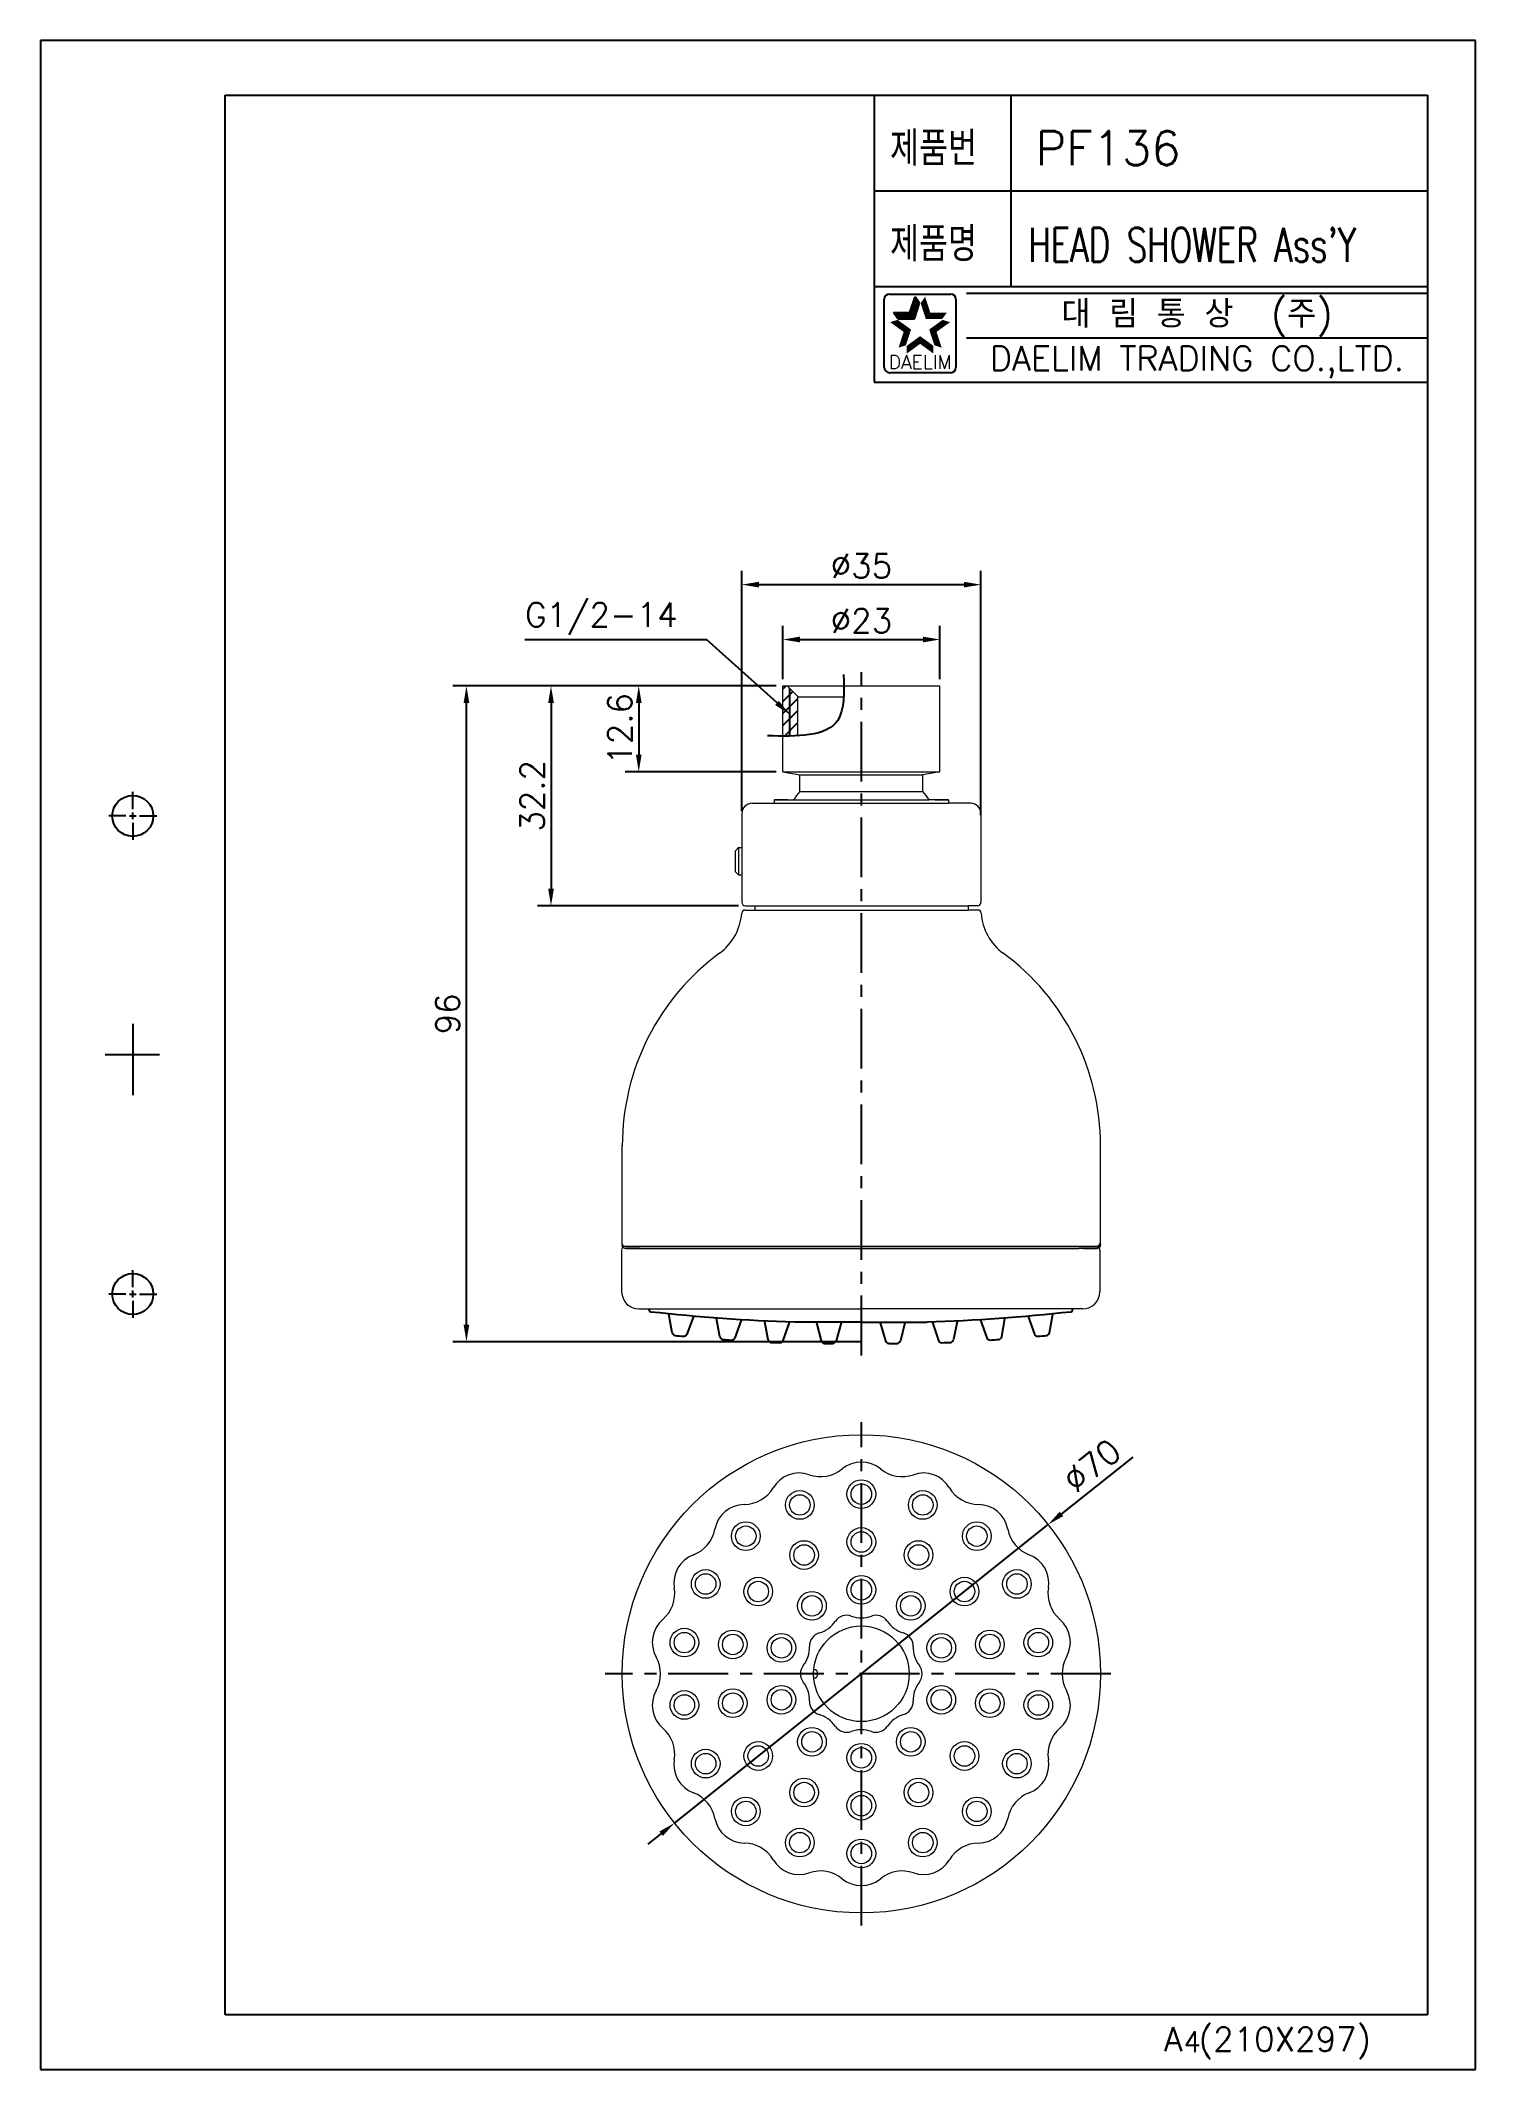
# Model space of a CAD drawing. Extents: x 62094 to 62304, y -28661 to -28364.
import ezdxf
from ezdxf.enums import TextEntityAlignment as Align

# ---------------------------------------------------------------- set-up
doc = ezdxf.new("R2010")
doc.units = 0
doc.header["$LTSCALE"] = 7
doc.header["$MEASUREMENT"] = 0
doc.linetypes.add('CENTER', pattern=[2, 1.25, -0.25, 0.25, -0.25])
doc.layers.get('0').update_dxf_attribs({"color": 2, "linetype": 'CONTINUOUS'})
for name, color, linetype in [('CL', 1, 'CENTER'), ('D', 2, 'CONTINUOUS'), ('DWG', 7, 'CONTINUOUS'), ('HT', 3, 'CONTINUOUS'), ('TXT', 4, 'CONTINUOUS')]:
    doc.layers.add(name, color=color, linetype=linetype)
doc.styles.add('GHS', font='ROMANS.shx', dxfattribs={"bigfont": 'GHS.shx'})
doc.styles.add('ROMANS', font='romans', dxfattribs={"bigfont": 'GHS.shx'})
doc.dimstyles.new('STANDARD$7', dxfattribs={"dimscale": 0, "dimtxt": 3.5, "dimasz": 3, "dimexe": 2, "dimexo": 1, "dimgap": 1, "dimtad": 1, "dimdec": 4, "dimdsep": 46, "dimtxsty": 'GHS', "dimcen": 1, "dimclrd": 256, "dimclre": 256, "dimclrt": 256, "dimadec": 4, "dimazin": 2, "dimtfac": 1, "dimtdec": 4, "dimtmove": 0, "dimatfit": 0, "dimfxl": 0, "dimtolj": 1, "dimtzin": 0, "dimlwd": -1, "dimlwe": -1, "dimarcsym": 0})

# ---------------------------------------------------------------- blocks, each defined once
blk = doc.blocks.new('BORDER')
for p, q in [((1, 1), (0, 1)), ((0, 1), (0, 0)), ((1, 0), (1, 1)), ((0, 0), (1, 0))]:
    blk.add_line(p, q)

msp = doc.modelspace()

# ---------------------------------------------------------------- hatches: boundary and pattern name
at = {"layer": 'HT'}
h = msp.add_hatch(dxfattribs=at)
h.set_pattern_fill('ANSI31', color=256, scale=10, style=0)
h.set_pattern_definition([(45, (60219.389, -28974.1534), (-0.8838835, 0.8838835), [])])
edge = h.paths.add_edge_path()
edge.add_spline(control_points=[(62205.25, -28466.25), (62204.56, -28466.29), (62203.84, -28466.3), (62203.1, -28466.3)], knot_values=[13.625913, 13.625913, 13.625913, 13.625913, 15.445924, 15.445924, 15.445924, 15.445924], degree=3, periodic=0)
edge.add_line((62203.1, -28466.3), (62203.1, -28458.97))
edge.add_line((62203.1, -28458.97), (62203.75, -28458.97))
edge.add_line((62203.75, -28458.97), (62205.25, -28460.47))
edge.add_line((62205.25, -28460.47), (62205.25, -28466.25))

# ---------------------------------------------------------------- linework, layer by layer
at = {"color": 7}
for p, q in [((62216.46, -28372.49), (62216.46, -28414.49)), ((62236.46, -28372.49), (62236.46, -28400.49)), ((62216.46, -28386.49), (62297.46, -28386.49)), ((62216.46, -28400.49), (62297.46, -28400.49)), ((62216.46, -28414.49), (62297.46, -28414.49))]:
    msp.add_line(p, q, dxfattribs=at)
at = {"color": 2, "linetype": 'Continuous'}
for p, q in [((62218.69, -28401.61), (62227.69, -28401.61)), ((62229.96, -28401.49), (62297.46, -28401.49)), ((62217.94, -28412.36), (62217.94, -28402.36)), ((62228.44, -28402.36), (62228.44, -28412.36)), ((62229.96, -28407.99), (62297.46, -28407.99)), ((62227.69, -28413.11), (62218.94, -28413.11))]:
    msp.add_line(p, q, dxfattribs=at)
at = {"color": 2}
for p, q in [((62221.7, -28404.31), (62222.45, -28402)), ((62223.12, -28402.92), (62222.45, -28402)), ((62219.28, -28404.31), (62221.7, -28404.31)), ((62219.94, -28405.23), (62219.28, -28404.31)), ((62222.37, -28405.23), (62223.12, -28402.92)), ((62219.94, -28405.23), (62222.37, -28405.23))]:
    msp.add_line(p, q, dxfattribs=at)
at = {"color": 7, "linetype": 'Continuous', "lineweight": 0}
for p, q in [((62203.1, -28458.97), (62226.1, -28458.97)), ((62203.1, -28471.53), (62203.1, -28458.97)), ((62203.75, -28458.97), (62205.25, -28460.47)), ((62205.25, -28460.47), (62205.25, -28466.25)), ((62205.25, -28460.57), (62212, -28460.57)), ((62226.1, -28471.53), (62226.1, -28458.97)), ((62203.1, -28471.53), (62226.1, -28471.53)), ((62203.1, -28471.53), (62205.6, -28471.97)), ((62205.6, -28474.43), (62205.6, -28471.97)), ((62205.6, -28471.97), (62223.6, -28471.97)), ((62226.1, -28471.53), (62223.6, -28471.97)), ((62223.6, -28474.43), (62223.6, -28471.97)), ((62198.6, -28476.14), (62201.85, -28476.14)), ((62203.3, -28475.64), (62201.85, -28475.64)), ((62201.85, -28475.64), (62201.85, -28476.14)), ((62201.85, -28475.64), (62204.67, -28475.64)), ((62201.85, -28475.64), (62201.85, -28476.14)), ((62201.85, -28475.64), (62201.85, -28476.14)), ((62203.8, -28475.64), (62201.85, -28475.64)), ((62201.85, -28476.14), (62227.35, -28476.14)), ((62204.67, -28475.64), (62224.54, -28475.64)), ((62205.6, -28474.43), (62223.6, -28474.43)), ((62227.35, -28475.64), (62224.54, -28475.64)), ((62225.4, -28475.64), (62227.35, -28475.64)), ((62225.9, -28475.64), (62227.35, -28475.64)), ((62227.35, -28475.64), (62227.35, -28476.14)), ((62230.6, -28476.14), (62227.35, -28476.14)), ((62197.1, -28477.64), (62197.1, -28482.64)), ((62232.1, -28477.64), (62232.1, -28490.64)), ((62196.1, -28483.14), (62196.6, -28482.64)), ((62196.1, -28483.14), (62196.1, -28486.14)), ((62196.6, -28482.64), (62196.6, -28486.64)), ((62196.6, -28482.64), (62197.1, -28482.64)), ((62197.1, -28482.64), (62197.1, -28486.64)), ((62196.1, -28486.14), (62196.6, -28486.64)), ((62196.6, -28486.64), (62197.1, -28486.64)), ((62197.1, -28486.64), (62197.1, -28490.64)), ((62197.6, -28491.14), (62199, -28491.14)), ((62199, -28491.14), (62230.2, -28491.14)), ((62199, -28491.14), (62199, -28491.77)), ((62230.2, -28491.14), (62230.2, -28491.77)), ((62231.6, -28491.14), (62230.2, -28491.14)), ((62197.58, -28491.77), (62199, -28491.77)), ((62199, -28491.77), (62230.2, -28491.77)), ((62231.63, -28491.77), (62230.2, -28491.77)), ((62179.6, -28540.8), (62179.6, -28526.17)), ((62249.6, -28540.8), (62249.6, -28526.17)), ((62214.51, -28541.04), (62179.51, -28541.04)), ((62179.51, -28541.54), (62179.51, -28547.64)), ((62180.01, -28541.04), (62214.51, -28541.04)), ((62180.01, -28541.04), (62182.71, -28541.04)), ((62180.1, -28541.3), (62182.8, -28541.3)), ((62182.14, -28541.3), (62180.1, -28541.3)), ((62182.8, -28541.3), (62246.4, -28541.3)), ((62214.51, -28541.04), (62249.51, -28541.04)), ((62249.01, -28541.04), (62214.51, -28541.04)), ((62249.01, -28541.04), (62246.31, -28541.04)), ((62249.1, -28541.3), (62246.4, -28541.3)), ((62247.07, -28541.3), (62249.1, -28541.3)), ((62249.51, -28541.54), (62249.51, -28547.64)), ((62182.01, -28550.14), (62214.51, -28550.14)), ((62247.01, -28550.14), (62214.51, -28550.14))]:
    msp.add_line(p, q, dxfattribs=at)
for p, q in [((62107.96, -28476.99), (62107.96, -28474.49)), ((62106.96, -28477.99), (62104.46, -28477.99)), ((62107.46, -28477.99), (62108.46, -28477.99)), ((62107.96, -28478.49), (62107.96, -28477.49)), ((62107.96, -28478.99), (62107.96, -28481.49)), ((62108.96, -28477.99), (62111.46, -28477.99)), ((62107.95, -28508.41), (62107.95, -28518.87)), ((62111.88, -28512.99), (62103.9, -28512.99)), ((62107.96, -28546.99), (62107.96, -28544.49)), ((62107.96, -28548.49), (62107.96, -28547.49)), ((62106.96, -28547.99), (62104.46, -28547.99)), ((62107.46, -28547.99), (62108.46, -28547.99)), ((62107.96, -28548.99), (62107.96, -28551.49)), ((62108.96, -28547.99), (62111.46, -28547.99))]:
    msp.add_line(p, q)
for points in [[(62179.53, -28540.51), (62179.56, -28540.71), (62179.67, -28540.89), (62179.83, -28541), (62180.03, -28541.04)], [(62249.49, -28540.51), (62249.46, -28540.71), (62249.35, -28540.89), (62249.18, -28541), (62248.99, -28541.04)], [(62249.58, -28540.76), (62249.55, -28540.96), (62249.44, -28541.13), (62249.28, -28541.25), (62249.08, -28541.29)]]:
    msp.add_lwpolyline(points, dxfattribs=at)
for centre in [(62107.96, -28477.99), (62107.96, -28547.99)]:
    msp.add_circle(centre, 3)
for radius in [35, 7]:
    msp.add_circle((62214.59, -28603.58), radius, dxfattribs=at)
at = {"linetype": 'Continuous', "lineweight": 0}
for centre, radius in [((62205.59, -28578.86), 2.1), ((62214.59, -28577.28), 2.1), ((62214.59, -28577.28), 1.5), ((62223.58, -28578.86), 2.1), ((62205.59, -28578.86), 1.5), ((62223.58, -28578.86), 1.5), ((62197.68, -28583.43), 2.1), ((62197.68, -28583.43), 1.5), ((62214.59, -28584.28), 2.1), ((62214.59, -28584.28), 1.5), ((62231.49, -28583.43), 2.1), ((62231.49, -28583.43), 1.5), ((62206.21, -28586.19), 2.1), ((62206.21, -28586.19), 1.5), ((62222.96, -28586.19), 2.1), ((62222.96, -28586.19), 1.5), ((62191.81, -28590.43), 2.1), ((62191.81, -28590.43), 1.5), ((62214.59, -28591.28), 2.1), ((62237.36, -28590.43), 2.1), ((62237.36, -28590.43), 1.5), ((62199.5, -28591.54), 2.1), ((62199.5, -28591.54), 1.5), ((62207.36, -28593.63), 2.1), ((62207.36, -28593.63), 1.5), ((62214.59, -28591.28), 1.5), ((62221.82, -28593.63), 2.1), ((62221.82, -28593.63), 1.5), ((62229.68, -28591.54), 2.1), ((62229.68, -28591.54), 1.5), ((62188.69, -28599.01), 2.1), ((62188.69, -28599.01), 1.5), ((62195.77, -28599.28), 2.1), ((62195.77, -28599.28), 1.5), ((62202.89, -28599.78), 2.1), ((62226.29, -28599.78), 2.1), ((62233.4, -28599.28), 2.1), ((62233.4, -28599.28), 1.5), ((62240.49, -28599.01), 2.1), ((62240.49, -28599.01), 1.5), ((62202.89, -28599.78), 1.5), ((62226.29, -28599.78), 1.5), ((62188.69, -28608.14), 2.1), ((62188.69, -28608.14), 1.5), ((62195.77, -28607.87), 2.1), ((62195.77, -28607.87), 1.5), ((62202.89, -28607.38), 2.1), ((62202.89, -28607.38), 1.5), ((62226.29, -28607.38), 2.1), ((62226.29, -28607.38), 1.5), ((62233.4, -28607.87), 2.1), ((62233.4, -28607.87), 1.5), ((62240.49, -28608.14), 2.1), ((62240.49, -28608.14), 1.5), ((62207.36, -28613.53), 2.1), ((62207.36, -28613.53), 1.5), ((62221.82, -28613.53), 2.1), ((62221.82, -28613.53), 1.5), ((62191.81, -28616.73), 2.1), ((62191.81, -28616.73), 1.5), ((62199.5, -28615.61), 2.1), ((62199.5, -28615.61), 1.5), ((62214.59, -28615.88), 2.1), ((62214.59, -28615.88), 1.5), ((62229.68, -28615.61), 2.1), ((62229.68, -28615.61), 1.5), ((62237.36, -28616.73), 2.1), ((62237.36, -28616.73), 1.5), ((62206.21, -28620.96), 2.1), ((62222.96, -28620.96), 2.1), ((62197.68, -28623.72), 2.1), ((62206.21, -28620.96), 1.5), ((62214.59, -28622.88), 2.1), ((62214.59, -28622.88), 1.5), ((62222.96, -28620.96), 1.5), ((62231.49, -28623.72), 2.1), ((62197.68, -28623.72), 1.5), ((62231.49, -28623.72), 1.5), ((62205.59, -28628.29), 2.1), ((62205.59, -28628.29), 1.5), ((62214.59, -28629.88), 2.1), ((62223.58, -28628.29), 2.1), ((62223.58, -28628.29), 1.5), ((62214.59, -28629.88), 1.5)]:
    msp.add_circle(centre, radius, dxfattribs=at)
at = {"color": 2, "linetype": 'Continuous'}
for centre, radius, start, end in [((62218.69, -28402.36), 0.75, 90, 180), ((62227.69, -28402.36), 0.75, 0, 90), ((62218.82, -28412.23), 0.884, 188.1301, 278.1301), ((62227.69, -28412.36), 0.75, 270, 0)]:
    msp.add_arc(centre, radius, start, end, dxfattribs=at)
at = {"color": 7, "linetype": 'Continuous', "lineweight": 0}
for centre, radius, start, end in [((62198.6, -28477.64), 1.5, 90, 180), ((62214.6, -28482.37), 12, 138.5904, 145.8826), ((62214.6, -28482.37), 12, 34.1174, 41.4096), ((62230.6, -28477.64), 1.5, 0, 90), ((62197.6, -28490.64), 0.5, 180, 270), ((62231.6, -28490.64), 0.5, 270, 0), ((62189.1, -28491.65), 8, 306.3718, 355.797), ((62197.58, -28492.27), 0.5, 90, 175.797), ((62231.63, -28492.27), 0.5, 4.203, 90), ((62240.1, -28491.65), 8, 184.203, 233.6282), ((62214.6, -28526.27), 35, 126.3718, 180), ((62214.6, -28526.27), 35, 0, 53.6282), ((62180.01, -28541.54), 0.5, 90, 180), ((62180.1, -28540.8), 0.5, 180, 270), ((62249.01, -28541.54), 0.5, 0, 90), ((62182.01, -28547.64), 2.5, 180, 270), ((62247.01, -28547.64), 2.5, 270, 0), ((62207.59, -28603.58), 0.65, 272.6611, 87.3389)]:
    msp.add_arc(centre, radius, start, end, dxfattribs=at)
at = {"linetype": 'Continuous', "lineweight": 0}
for centre, radius, start, end in [((62205.49, -28578.58), 4.4, 70.5682, 149.4318), ((62208.62, -28569.72), 5, 250.5682, 309.4318), ((62214.59, -28576.98), 4.4, 50.5682, 129.4318), ((62220.56, -28569.72), 5, 230.5682, 289.4318), ((62223.69, -28578.58), 4.4, 30.5682, 109.4318), ((62197.4, -28573.8), 5, 270.5682, 329.4318), ((62231.78, -28573.8), 5, 210.5682, 269.4318), ((62197.49, -28583.2), 4.4, 90.5682, 169.4318), ((62231.69, -28583.2), 4.4, 10.5682, 89.4318), ((62188.25, -28581.48), 5, 290.5682, 349.4318), ((62240.93, -28581.48), 5, 190.5682, 249.4318), ((62191.55, -28590.28), 4.4, 110.5682, 189.4318), ((62237.62, -28590.28), 4.4, 350.5682, 69.4318), ((62182.28, -28591.82), 5, 310.5682, 9.4318), ((62246.9, -28591.82), 5, 170.5682, 229.4318), ((62212.45, -28597.01), 2, 70.5277, 145.4723), ((62214.59, -28590.98), 4.4, 250.5277, 289.4723), ((62216.72, -28597.01), 2, 34.5277, 109.4723), ((62188.39, -28598.96), 4.4, 130.5682, 209.4318), ((62209, -28599.52), 2, 106.5277, 181.4723), ((62207.18, -28593.38), 4.4, 286.5277, 325.4723), ((62221.99, -28593.38), 4.4, 214.5277, 253.4723), ((62220.17, -28599.52), 2, 358.5277, 73.4723), ((62240.78, -28598.96), 4.4, 330.5682, 49.4318), ((62202.6, -28599.68), 4.4, 322.5277, 1.4723), ((62226.57, -28599.68), 4.4, 178.5277, 217.4723), ((62180.2, -28603.58), 5, 330.5682, 29.4318), ((62207.68, -28603.58), 2, 142.5277, 217.4723), ((62221.49, -28603.58), 2, 322.5277, 37.4723), ((62248.97, -28603.58), 5, 150.5682, 209.4318), ((62188.39, -28608.2), 4.4, 150.5682, 229.4318), ((62202.6, -28607.47), 4.4, 358.5277, 37.4723), ((62226.57, -28607.47), 4.4, 142.5277, 181.4723), ((62240.78, -28608.2), 4.4, 310.5682, 29.4318), ((62209, -28607.63), 2, 178.5277, 253.4723), ((62207.18, -28613.77), 4.4, 34.5277, 73.4723), ((62221.99, -28613.77), 4.4, 106.5277, 145.4723), ((62220.17, -28607.63), 2, 286.5277, 1.4723), ((62182.28, -28615.34), 5, 350.5682, 49.4318), ((62212.45, -28610.14), 2, 214.5277, 289.4723), ((62214.59, -28616.18), 4.4, 70.5277, 109.4723), ((62216.72, -28610.14), 2, 250.5277, 325.4723), ((62246.9, -28615.34), 5, 130.5682, 189.4318), ((62191.55, -28616.88), 4.4, 170.5682, 249.4318), ((62237.62, -28616.88), 4.4, 290.5682, 9.4318), ((62188.25, -28625.68), 5, 10.5682, 69.4318), ((62240.93, -28625.68), 5, 110.5682, 169.4318), ((62197.49, -28623.95), 4.4, 190.5682, 269.4318), ((62231.69, -28623.95), 4.4, 270.5682, 349.4318), ((62197.4, -28633.35), 5, 30.5682, 89.4318), ((62231.78, -28633.35), 5, 90.5682, 149.4318), ((62205.49, -28628.57), 4.4, 210.5682, 289.4318), ((62208.62, -28637.44), 5, 50.5682, 109.4318), ((62214.59, -28630.18), 4.4, 230.5682, 309.4318), ((62220.56, -28637.44), 5, 70.5682, 129.4318), ((62223.69, -28628.57), 4.4, 250.5682, 329.4318)]:
    msp.add_arc(centre, radius, start, end, dxfattribs=at)
at = {"color": 2}
for points in [[(62221.7, -28404.31), (62222.37, -28405.23), (62222.45, -28402), (62223.12, -28402.92)], [(62223.93, -28402), (62223.27, -28402.92), (62224.68, -28404.31), (62224.01, -28405.23)], [(62219.28, -28404.31), (62219.94, -28405.23), (62221.7, -28404.31), (62222.37, -28405.23)], [(62224.68, -28404.31), (62224.01, -28405.23), (62227.11, -28404.31), (62226.44, -28405.23)], [(62220.78, -28407.14), (62221.86, -28406.79), (62218.82, -28405.72), (62219.9, -28405.37)], [(62220.03, -28409.45), (62221.11, -28409.1), (62220.78, -28407.14), (62221.86, -28406.79)], [(62223.19, -28408.89), (62223.19, -28407.76), (62221.23, -28410.32), (62221.23, -28409.18)], [(62225.15, -28410.32), (62225.15, -28409.18), (62223.19, -28408.89), (62223.19, -28407.76)], [(62227.56, -28405.72), (62226.49, -28405.37), (62225.6, -28407.14), (62224.52, -28406.79)], [(62225.6, -28407.14), (62224.52, -28406.79), (62226.35, -28409.45), (62225.27, -28409.1)]]:
    msp.add_solid(points, dxfattribs=at)
at = {"layer": 'CL'}
for p, q in [((62214.59, -28556.97), (62214.59, -28456.97)), ((62214.59, -28640.42), (62214.59, -28566.73)), ((62251.09, -28603.58), (62177.11, -28603.58))]:
    msp.add_line(p, q, dxfattribs=at)
at = {"layer": 'D', "color": 2}
for p, q in [((62197.1, -28477.32), (62197.1, -28442.14)), ((62232.1, -28477.89), (62232.1, -28442.14)), ((62199.6, -28444.14), (62229.6, -28444.14)), ((62203.1, -28457.97), (62203.1, -28450.17)), ((62205.6, -28452.17), (62223.6, -28452.17)), ((62226.1, -28457.97), (62226.1, -28450.17)), ((62202.1, -28458.97), (62154.79, -28458.97)), ((62156.79, -28552.47), (62156.79, -28461.47)), ((62184.21, -28458.97), (62167.17, -28458.97)), ((62169.17, -28461.47), (62169.17, -28488.64)), ((62202.1, -28458.97), (62180.01, -28458.97)), ((62182.01, -28461.47), (62182.01, -28469.03)), ((62204.1, -28466.29), (62204.1, -28459.32)), ((62202.1, -28471.53), (62180.01, -28471.53)), ((62196.6, -28491.14), (62167.17, -28491.14)), ((62183.51, -28550.14), (62183.51, -28550.27)), ((62245.51, -28550.14), (62245.51, -28550.27)), ((62186.88, -28553.64), (62186.41, -28550.95)), ((62190.01, -28551.29), (62189.07, -28553.84)), ((62193.88, -28554.23), (62193.41, -28551.57)), ((62197.01, -28551.81), (62196.07, -28554.4)), ((62200.41, -28552.01), (62200.92, -28554.65)), ((62204.01, -28552.17), (62203.12, -28554.77)), ((62214.51, -28552.08), (62204.81, -28552.08)), ((62208.05, -28552.21), (62208.7, -28554.83)), ((62211.66, -28552.19), (62210.89, -28554.84)), ((62214.51, -28552.08), (62224.2, -28552.08)), ((62217.36, -28552.19), (62218.12, -28554.84)), ((62220.96, -28552.21), (62220.32, -28554.83)), ((62225.01, -28552.17), (62225.9, -28554.77)), ((62228.61, -28552.01), (62228.09, -28554.65)), ((62232.01, -28551.81), (62232.94, -28554.4)), ((62235.14, -28554.23), (62235.61, -28551.57)), ((62239.01, -28551.29), (62239.94, -28553.84)), ((62242.13, -28553.64), (62242.61, -28550.95)), ((62214.59, -28554.97), (62154.79, -28554.97)), ((62254.3, -28571.85), (62243.88, -28580.17)), ((62187.24, -28625.42), (62241.93, -28581.73)), ((62185.29, -28626.98), (62183.34, -28628.54))]:
    msp.add_line(p, q, dxfattribs=at)
at = {"layer": 'D'}
msp.add_line((62165.33, -28452.18), (62191.92, -28452.18), dxfattribs=at)
at = {"layer": 'D', "color": 2}
for centre, radius, start, end in [((62183.81, -28550.27), 0.3, 180, 263.7767), ((62214.51, -28268.74), 283.5, 263.7767, 268.0406), ((62214.51, -28268.74), 283.5, 271.9594, 276.2233), ((62245.21, -28550.27), 0.3, 276.2233, 0), ((62187.38, -28553.56), 0.5, 190.0357, 264.4872), ((62214.51, -28272.45), 282.91, 264.4872, 264.7373), ((62188.6, -28553.67), 0.5, 264.7373, 339.929), ((62194.37, -28554.14), 0.5, 190.0612, 265.9115), ((62214.51, -28272.45), 282.91, 265.9115, 266.1615), ((62195.6, -28554.23), 0.5, 266.1615, 340.0985), ((62201.42, -28554.56), 0.5, 191.0354, 267.3427), ((62214.51, -28272.45), 282.91, 267.3427, 267.5926), ((62202.65, -28554.61), 0.5, 267.5926, 341.1783), ((62209.18, -28554.71), 0.5, 193.7798, 270.0871), ((62208.75, -28272.3), 282.91, 270.0871, 270.337), ((62210.41, -28554.7), 0.5, 270.337, 343.9227), ((62218.6, -28554.7), 0.5, 196.0773, 269.663), ((62220.26, -28272.3), 282.91, 269.663, 269.9129), ((62219.83, -28554.71), 0.5, 269.9129, 346.2202), ((62226.37, -28554.61), 0.5, 198.8217, 272.4074), ((62214.51, -28272.45), 282.91, 272.4074, 272.6573), ((62227.6, -28554.56), 0.5, 272.6573, 348.9646), ((62233.41, -28554.23), 0.5, 199.9015, 273.8385), ((62214.51, -28272.45), 282.91, 273.8385, 274.0885), ((62234.64, -28554.14), 0.5, 274.0885, 349.9388), ((62240.41, -28553.67), 0.5, 200.071, 275.2627), ((62214.51, -28272.45), 282.91, 275.2627, 275.5128), ((62241.64, -28553.56), 0.5, 275.5128, 349.9643)]:
    msp.add_arc(centre, radius, start, end, dxfattribs=at)
at = {"layer": 'D'}
msp.add_spline([(62211.97, -28457.31), (62211.13, -28464.01), (62200.85, -28466.28)], degree=3, dxfattribs=at)
at = {"layer": 'D', "color": 2}
for points in [[(62199.6, -28443.72), (62199.6, -28444.55), (62197.1, -28444.14)], [(62229.6, -28443.72), (62229.6, -28444.55), (62232.1, -28444.14)], [(62205.6, -28451.75), (62205.6, -28452.59), (62203.1, -28452.17)], [(62223.6, -28451.75), (62223.6, -28452.59), (62226.1, -28452.17)], [(62156.38, -28461.47), (62157.21, -28461.47), (62156.79, -28458.97)], [(62168.75, -28461.47), (62169.59, -28461.47), (62169.17, -28458.97)], [(62181.6, -28461.47), (62182.43, -28461.47), (62182.01, -28458.97)], [(62181.6, -28469.03), (62182.43, -28469.03), (62182.01, -28471.53)], [(62168.75, -28488.64), (62169.59, -28488.64), (62169.17, -28491.14)], [(62156.38, -28552.47), (62157.21, -28552.47), (62156.79, -28554.97)], [(62243.62, -28579.84), (62244.14, -28580.49), (62241.93, -28581.73)], [(62185.03, -28626.66), (62185.55, -28627.31), (62187.24, -28625.42)]]:
    msp.add_solid(points, dxfattribs=at)
at = {"layer": 'TXT'}
for p, q in [((62121.46, -28653.49), (62121.46, -28372.49)), ((62121.46, -28372.49), (62297.46, -28372.49)), ((62297.46, -28372.49), (62297.46, -28653.49)), ((62297.46, -28653.49), (62121.46, -28653.49))]:
    msp.add_line(p, q, dxfattribs=at)

# ---------------------------------------------------------------- block references
at = {"xscale": 210, "yscale": 297, "zscale": 210}
msp.add_blockref('BORDER', (62094.46, -28661.49), dxfattribs=at)

# ---------------------------------------------------------------- texts
at = {"color": 7, "style": 'GHS'}
msp.add_text('PF136', height=5, dxfattribs=at).set_placement((62250.69, -28380.24), align=Align.MIDDLE)
at = {"style": 'GHS', "width": 0.7}
msp.add_text("HEAD SHOWER Ass'Y", height=5, dxfattribs=at).set_placement((62239.02, -28396.89))
at = {"color": 7, "linetype": 'Continuous'}
for s, height, style, p in [('대 림 통 상  (주)', 4, 'GHS', (62263.72, -28404.8)), ('DAELIM TRADING CO.,LTD.', 3.6, 'ROMANS', (62263.72, -28411.56))]:
    msp.add_text(s, height=height, dxfattribs=dict(at, style=style)).set_placement(p, align=Align.MIDDLE)
at = {"color": 2, "linetype": 'Continuous', "style": 'ROMANS'}
msp.add_text('DAELIM', height=2, dxfattribs=at).set_placement((62223.19, -28412.56), align=Align.CENTER)
at = {"ltscale": 10, "style": 'GHS'}
msp.add_text('G1/2-14', height=3.5, dxfattribs=at).set_placement((62165.36, -28450.3))
at = {"color": 7, "style": 'GHS'}
msp.add_text('A (210X297)', height=3.5, dxfattribs=at).set_placement((62258.89, -28658.83))
at = {"layer": 'D', "style": 'GHS', "width": 0.8}
for s, p in [('제품번', (62218.8, -28382.8)), ('제품명', (62218.8, -28396.8))]:
    msp.add_text(s, height=5, dxfattribs=at).set_placement(p)
at = {"layer": 'D', "color": 2, "char_height": 3.5, "attachment_point": 5, "style": 'GHS'}
for s, insert in [('\\A1;%%C35', (62214.6, -28441.39)), ('\\A1;%%C23', (62214.6, -28449.42))]:
    msp.add_mtext(s, dxfattribs=dict(at, insert=insert))
for s, insert, rotation in [('\\A1;12.6', (62179.26, -28465.25), 90), ('\\A1;32.2', (62166.42, -28475.05), 90), ('\\A1;96', (62154.04, -28506.97), 90), ('\\A1;%%C70', (62248.35, -28573.08), 38.6242)]:
    msp.add_mtext(s, dxfattribs=dict(at, insert=insert, rotation=rotation))
at = {"layer": 'DWG', "style": 'GHS'}
msp.add_text('4', height=3, dxfattribs=at).set_placement((62261.73, -28658.96))

# ---------------------------------------------------------------- leaders
at = {"layer": 'D'}
msp.add_leader([(62204.1, -28463.12), (62191.92, -28452.18)], dimstyle='STANDARD$7', override={"dimscale": 1, "dimasz": 2.5, "dimtad": 0, "dimcen": -2.5, "dimclrd": 2, "dimclre": 2, "dimtix": 1, "dimtmove": 2}, dxfattribs=at)

doc.saveas('drawing.dxf')
